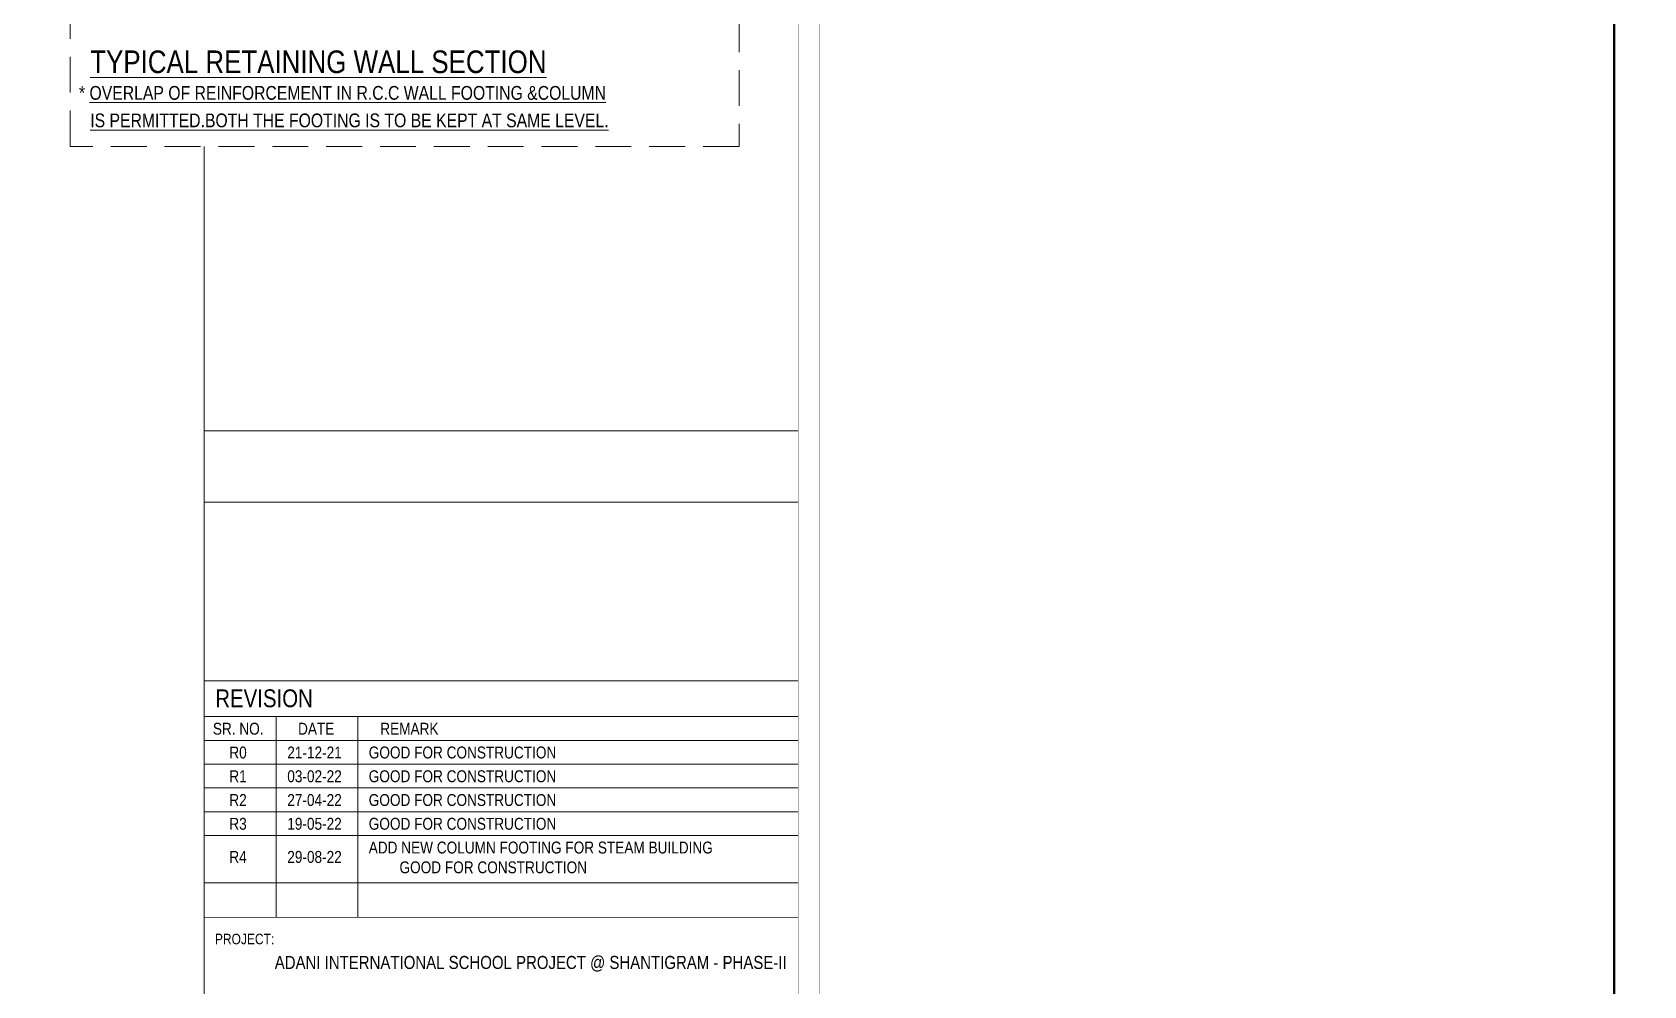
# Model space of a CAD drawing. Header units: millimetres. Extents: x 1112055 to 3390982, y -148532 to 766891.
# Drawn here: x 2051507 to 2101145, y 611892 to 641268 of the extents above; entities that cross this region are included whole.
import ezdxf

# ---------------------------------------------------------------- set-up
doc = ezdxf.new("R2010")
doc.units = ezdxf.units.MM
doc.linetypes.add('Hidden', pattern=[9.525, 6.35, -3.175])
for name, color, linetype, lineweight in [('B P.C.C', 251, 'Continuous', 0), ('B TITLE BLOCK', 250, 'Continuous', 0), ('B-COL NO', 7, 'Continuous', 5), ('tb text', 7, 'Continuous', 13)]:
    doc.layers.add(name, color=color, linetype=linetype, lineweight=lineweight)
doc.layers.add('FORMAT TEXT', color=7, linetype='Continuous')
doc.styles.add('SWINC', font='swissc.ttf')

# ---------------------------------------------------------------- blocks, each defined once
blk = doc.blocks.new('A$C518183e5')
at = {"layer": 'B P.C.C', "color": 250, "linetype": 'Hidden', "lineweight": 0, "ltscale": 150}
blk.add_lwpolyline([(0, 30603.2), (17750.8, 30603.2), (17750.8, 0), (0, 0)], close=True, dxfattribs=at)
at = {"layer": 'B-COL NO', "color": 3, "lineweight": 15, "style": 'SWINC'}
blk.add_text('%%UTYPICAL RETAINING WALL SECTION', height=600, dxfattribs=at).set_placement((536.9, 1946.8))
at = {"layer": 'B-COL NO', "lineweight": 15, "style": 'SWINC'}
for s, p in [('* %%UOVERLAP OF REINFORCEMENT IN R.C.C WALL FOOTING &COLUMN', (237.4, 1239.2)), ('%%UIS PERMITTED.BOTH THE FOOTING IS TO BE KEPT AT SAME LEVEL.', (536.9, 509.3))]:
    blk.add_text(s, height=365, dxfattribs=at).set_placement(p)

msp = doc.modelspace()

# ---------------------------------------------------------------- linework, layer by layer
at = {"color": 1, "lineweight": 50}
msp.add_lwpolyline([(1893379.8, 766890.9), (2100231.9, 766890.9), (2100231.9, 515863.5), (1893379.8, 515863.5)], close=True, dxfattribs=at)
at = {"layer": 'B TITLE BLOCK', "color": 250, "lineweight": 0}
for p, q in [((2056799, 637748.8), (2056799, 563761.7)), ((2075101.6, 628989.8), (2056799, 628989.8)), ((2075101.6, 626793.5), (2056799, 626793.5)), ((2075101.6, 621281.5), (2056799, 621281.5)), ((2075101.6, 620183.4), (2056799, 620183.4)), ((2059025.3, 620183.4), (2059025.3, 613998.8)), ((2061534.2, 620183.4), (2061534.2, 613998.8)), ((2075101.6, 619451.2), (2056799, 619451.2)), ((2075101.6, 618719.1), (2056799, 618719.1)), ((2075101.6, 617987), (2056799, 617987)), ((2075101.6, 617254.9), (2056799, 617254.9)), ((2075101.6, 616522.8), (2056799, 616522.8)), ((2075101.6, 615058.6), (2056799, 615058.6))]:
    msp.add_line(p, q, dxfattribs=at)
at = {"layer": 'B TITLE BLOCK', "color": 1, "const_width": 8.39}
msp.add_lwpolyline([(1978206, 730781.9), (2075754.3, 730781.9), (2075754.3, 563109), (1978206, 563109)], close=True, dxfattribs=at)
at = {"layer": 'B TITLE BLOCK', "color": 250, "lineweight": 0}
for points, const_width in [([(1978858.7, 730129.2), (2075101.6, 730129.2), (2075101.6, 563761.7), (1978858.7, 563761.7)], 8.39), ([(2075101.6, 628989.8), (2056799, 628989.8), (2056799, 613998.8), (2075101.6, 613998.8)], 15.3)]:
    msp.add_lwpolyline(points, close=True, dxfattribs=dict(at, const_width=const_width))

# ---------------------------------------------------------------- block references
at = {"color": 1, "xscale": 1.160870252746577, "yscale": 1.160870252746577, "zscale": 1.160870252746577}
msp.add_blockref('A$C518183e5', (2052671.4, 637748.8), dxfattribs=at)

# ---------------------------------------------------------------- texts
at = {"layer": 'B TITLE BLOCK', "color": 251, "insert": (2379779.8, 615248.5), "char_height": 306.257, "attachment_point": 2, "style": 'SWINC'}
msp.add_mtext_dynamic_manual_height_columns('\\pxsm1,qj;{\\fBankGothic Lt BT|b0|i0|c0|p34;BHOOMI\\P\\ps*,q*;\\fGost|b0|i0|c0|p2;\\H0.8x;- CONSULTANTS -\\C1; }', width=800798.623, gutter_width=0, heights=[112641.5], dxfattribs=at)
at = {"layer": 'FORMAT TEXT', "lineweight": 0, "style": 'SWINC'}
for s, height, p in [('REVISION', 549.08, (2057145.6, 620473.8)), ('SR. NO.', 366.05, (2057071.3, 619627.7)), ('DATE', 366.05, (2059695.2, 619627.7)), ('REMARK', 366.05, (2062227.6, 619627.7)), ('R4', 366.05, (2057578.3, 615678.3)), ('29-08-22', 366.05, (2059363.3, 615678.3)), ('ADD NEW COLUMN FOOTING FOR STEAM BUILDING', 366.053, (2061872.2, 615967.2)), ('GOOD FOR CONSTRUCTION', 366.053, (2062819.4, 615357.8))]:
    msp.add_text(s, height=height, dxfattribs=at).set_placement(p)
at = {"layer": 'FORMAT TEXT', "color": 252, "lineweight": 0, "style": 'SWINC'}
for s, height, p in [('R0', 366.05, (2057578.3, 618895.6)), ('21-12-21', 366.05, (2059363.3, 618895.6)), ('GOOD FOR CONSTRUCTION', 366.053, (2061872.2, 618895.6)), ('R1', 366.05, (2057578.3, 618163.5)), ('03-02-22', 366.05, (2059363.3, 618163.5)), ('GOOD FOR CONSTRUCTION', 366.053, (2061872.2, 618163.5)), ('R2', 366.05, (2057578.3, 617431.4)), ('27-04-22', 366.05, (2059363.3, 617431.4)), ('GOOD FOR CONSTRUCTION', 366.053, (2061872.2, 617431.4)), ('R3', 366.05, (2057578.3, 616699.3)), ('19-05-22', 366.05, (2059363.3, 616699.3)), ('GOOD FOR CONSTRUCTION', 366.053, (2061872.2, 616699.3))]:
    msp.add_text(s, height=height, dxfattribs=at).set_placement(p)
at = {"layer": 'tb text', "color": 7, "lineweight": 0, "style": 'SWINC'}
msp.add_text('PROJECT:', height=322.96, dxfattribs=at).set_placement((2057133.8, 613170.8))
at = {"layer": 'tb text', "style": 'SWINC'}
msp.add_text('ADANI INTERNATIONAL SCHOOL PROJECT @ SHANTIGRAM - PHASE-II', height=402.658, rotation=360, dxfattribs=at).set_placement((2058977.9, 612408.9))

doc.saveas('drawing.dxf')
